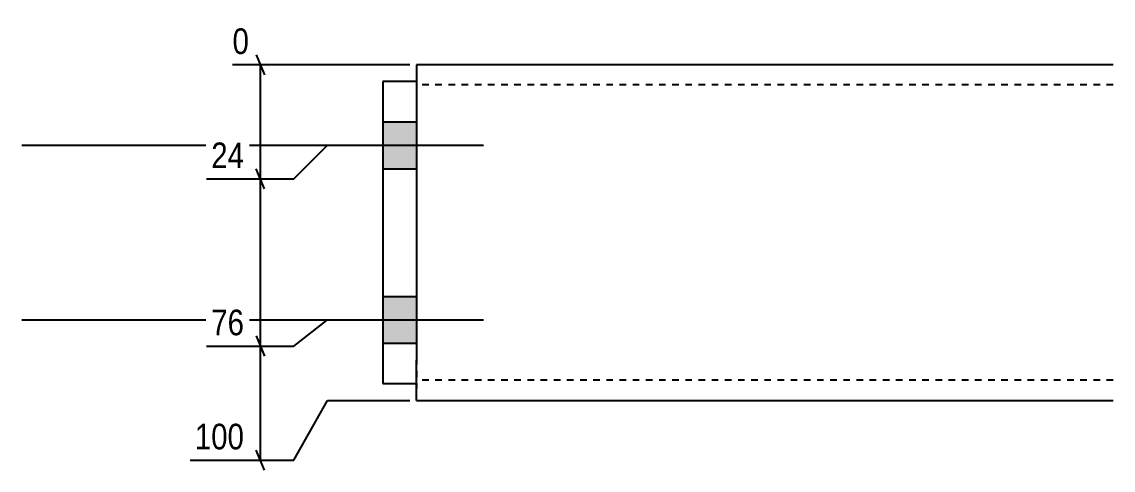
# Model space of a CAD drawing. Header units: millimetres. Extents: x 5 to 25454, y 2 to 538.
# Drawn here: x 7113 to 7438, y 4.8 to 138.4 of the extents above; entities that cross this region are included whole.
import ezdxf

# ---------------------------------------------------------------- set-up
doc = ezdxf.new("R2010")
doc.units = ezdxf.units.MM
doc.linetypes.add('DXK_LINE_DOT2', pattern=[3.9198, 1.9599, -1.9599])
doc.layers.add('MÅLSÆTNING', color=7, linetype='Continuous')
doc.layers.add('STÅL', color=7, linetype='Continuous')
doc.styles.add('Arial Narrow', font='ARIALN.TTF', dxfattribs={"height": 0.2})

msp = doc.modelspace()

# ---------------------------------------------------------------- hatches: boundary and pattern name
at = {"layer": 'STÅL', "linetype": 'Continuous'}
for points in [[(7220.5, 108.6), (7220.5, 94.6), (7230.5, 94.6), (7230.5, 108.6)], [(7220.5, 56.6), (7220.5, 42.6), (7230.5, 42.6), (7230.5, 56.6)]]:
    msp.add_hatch(color=96, dxfattribs=at).paths.add_polyline_path(points)

# ---------------------------------------------------------------- linework, layer by layer
at = {"layer": 'MÅLSÆTNING', "color": 7, "linetype": 'Continuous'}
for p, q in [((7182.83, 128.6), (7185.23, 122.6)), ((7228.5, 125.6), (7175.75, 125.6)), ((7184.03, 91.6), (7184.03, 125.6)), ((7194.03, 91.6), (7204.03, 101.6)), ((7194.03, 91.6), (7204.03, 101.6)), ((7204.03, 101.6), (7228.5, 101.6)), ((7204.03, 101.6), (7228.5, 101.6)), ((7185.23, 88.6), (7182.83, 94.6)), ((7185.23, 88.6), (7182.83, 94.6)), ((7167.96, 91.6), (7194.03, 91.6)), ((7167.96, 91.6), (7194.03, 91.6)), ((7184.03, 41.8), (7184.03, 91.6)), ((7194.03, 41.8), (7204.03, 49.6)), ((7194.03, 41.8), (7204.03, 49.6)), ((7204.03, 49.6), (7228.5, 49.6)), ((7204.03, 49.6), (7228.5, 49.6)), ((7182.83, 44.8), (7185.23, 38.8)), ((7182.83, 44.8), (7185.23, 38.8)), ((7167.96, 41.8), (7194.03, 41.8)), ((7167.96, 41.8), (7194.03, 41.8)), ((7184.03, 7.8), (7184.03, 41.8)), ((7194.03, 7.8), (7204.03, 25.6)), ((7204.03, 25.6), (7228.5, 25.6)), ((7185.23, 4.8), (7182.83, 10.8)), ((7163.09, 7.8), (7194.03, 7.8))]:
    msp.add_line(p, q, dxfattribs=at)
at = {"layer": 'STÅL', "color": 2, "linetype": 'Continuous'}
for p, q in [((7230.5, 125.6), (7230.5, 113.6)), ((7438, 125.6), (7230.5, 125.6)), ((7220.5, 120.6), (7220.5, 30.6)), ((7230.5, 120.6), (7220.5, 120.6)), ((7230.5, 113.6), (7230.5, 37.6)), ((7230.5, 26.51), (7230.5, 37.6)), ((7220.5, 30.6), (7230.5, 30.6)), ((7230.5, 25.6), (7230.5, 26.51)), ((7230.5, 25.6), (7438, 25.6))]:
    msp.add_line(p, q, dxfattribs=at)
at = {"layer": 'STÅL', "color": 7, "linetype": 'DXK_LINE_DOT2'}
for p, q in [((7230.5, 125.6), (7230.5, 124.69)), ((7230.5, 124.69), (7230.5, 122.09)), ((7230.5, 120.6), (7230.5, 30.6)), ((7438, 119.6), (7230.5, 119.6)), ((7438, 31.6), (7230.5, 31.6)), ((7230.5, 30.6), (7230.5, 29.11))]:
    msp.add_line(p, q, dxfattribs=at)
at = {"layer": 'STÅL', "color": 96, "linetype": 'Continuous'}
for p, q in [((7220.5, 108.6), (7230.5, 108.6)), ((7113, 101.6), (7250.5, 101.6)), ((7220.5, 94.6), (7230.5, 94.6)), ((7220.5, 56.6), (7230.5, 56.6)), ((7113, 49.6), (7250.5, 49.6)), ((7220.5, 42.6), (7230.5, 42.6))]:
    msp.add_line(p, q, dxfattribs=at)

# ---------------------------------------------------------------- next in the draw order: wipeouts: each hides what was drawn before it
at = {"color": 0, "linetype": 'Continuous'}
for points in [[(7182.23, 127.2), (7182.23, 138.4), (7174.15, 138.4), (7174.15, 127.2)], [(7180.77, 93.2), (7180.77, 104.4), (7167.82, 104.4), (7167.82, 93.2)], [(7180.77, 43.4), (7180.77, 54.6), (7167.82, 54.6), (7167.82, 43.4)], [(7180.77, 9.4), (7180.77, 20.6), (7162.94, 20.6), (7162.94, 9.4)]]:
    msp.add_wipeout(points, dxfattribs=at).dxf.layer = 'MÅLSÆTNING'

# ---------------------------------------------------------------- next in the draw order: texts
at = {"layer": 'MÅLSÆTNING', "color": 3, "linetype": 'Continuous', "style": 'Arial Narrow'}
for s, height, p in [('0', 7.64, (7175.75, 128.8)), ('24', 7.635, (7169.42, 94.8)), ('76', 7.635, (7169.42, 45)), ('100', 7.635, (7164.54, 11))]:
    msp.add_text(s, height=height, dxfattribs=at).set_placement(p)

doc.saveas('drawing.dxf')
